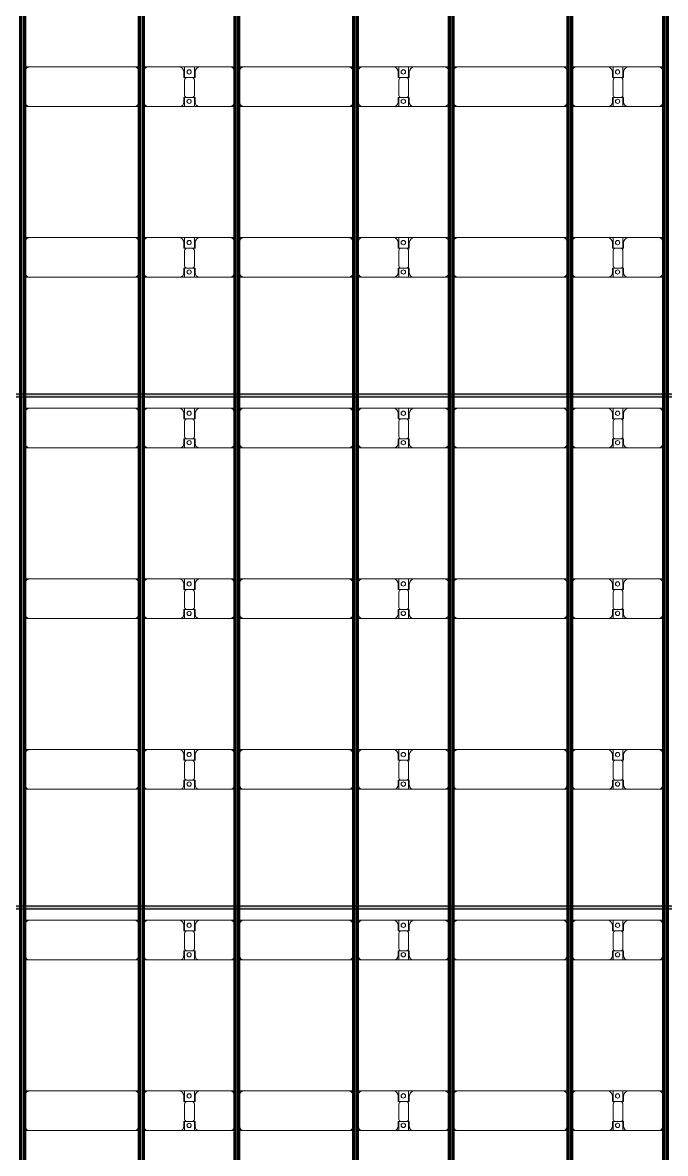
# Model space of a CAD drawing. Header units: millimetres. Extents: x 312848 to 517332, y -142134 to -35114.
# Drawn here: x 365305 to 372835, y -73827 to -60576 of the extents above; entities that cross this region are included whole.
import ezdxf

# ---------------------------------------------------------------- set-up
doc = ezdxf.new("R2010")
doc.units = ezdxf.units.MM
doc.layers.add('A-GENM', color=13, linetype='Continuous', lineweight=9)
doc.layers.add('S-BEAM', color=12, linetype='Continuous', lineweight=9)

# ---------------------------------------------------------------- blocks, each defined once
blk = doc.blocks.new('Dai phao do pin - DẢI PHAO ĐỠ PIN-V9-KHUNG KẾT CẤU BÈ PIN 3')
at = {"layer": 'A-GENM', "color": 7}
for p, q in [((36970, 242), (37030, 242)), ((36980, 192), (36980, -173)), ((38260, 242), (37030, 242)), ((38260, 242), (38320, 242)), ((38310, -173), (38310, 192)), ((38360, 242), (38420, 242)), ((38370, 192), (38370, -173)), ((38780, 242), (38420, 242)), ((38780, 242), (38962, 242)), ((38840, 118), (38840, 182)), ((38848, 242), (39030, 242)), ((38848, 118), (38848, 242)), ((38962, 242), (38962, 118)), ((38970, 182), (38970, 118)), ((39380, 242), (39030, 242)), ((39380, 242), (39440, 242)), ((39430, -173), (39430, 192)), ((39480, 242), (39540, 242)), ((39490, 192), (39490, -173)), ((40770, 242), (39540, 242)), ((40770, 242), (40830, 242)), ((40820, -173), (40820, 192)), ((40870, 242), (40930, 242)), ((40880, 192), (40880, -173)), ((41290, 242), (40930, 242)), ((41290, 242), (41472, 242)), ((41350, 118), (41350, 182)), ((41358, 242), (41540, 242)), ((41358, 118), (41358, 242)), ((41472, 242), (41472, 118)), ((41480, 182), (41480, 118)), ((41890, 242), (41540, 242)), ((41890, 242), (41950, 242)), ((41940, -173), (41940, 192)), ((41990, 242), (42050, 242)), ((42000, 192), (42000, -173)), ((43280, 242), (42050, 242)), ((43280, 242), (43340, 242)), ((43330, -173), (43330, 192)), ((43380, 242), (43440, 242)), ((43390, 192), (43390, -173)), ((43800, 242), (43440, 242)), ((43800, 242), (43982, 242)), ((43860, 118), (43860, 182)), ((43868, 242), (44050, 242)), ((43868, 118), (43868, 242)), ((43982, 242), (43982, 118)), ((43990, 182), (43990, 118)), ((44400, 242), (44050, 242)), ((44400, 242), (44460, 242)), ((44450, -173), (44450, 192)), ((38932, 118), (38840, 118)), ((38848, 88), (38848, -88)), ((38970, 118), (38878, 118)), ((38962, -88), (38962, 88)), ((41442, 118), (41350, 118)), ((41358, 88), (41358, -88)), ((41480, 118), (41388, 118)), ((41472, -88), (41472, 88)), ((43952, 118), (43860, 118)), ((43868, 88), (43868, -88)), ((43990, 118), (43898, 118)), ((43982, -88), (43982, 88)), ((38840, -173), (38840, -118)), ((38840, -118), (38932, -118)), ((38848, -223), (38848, -118)), ((38878, -118), (38970, -118)), ((38962, -118), (38962, -223)), ((38970, -118), (38970, -173)), ((41350, -173), (41350, -118)), ((41350, -118), (41442, -118)), ((41358, -223), (41358, -118)), ((41388, -118), (41480, -118)), ((41472, -118), (41472, -223)), ((41480, -118), (41480, -173)), ((43860, -173), (43860, -118)), ((43860, -118), (43952, -118)), ((43868, -223), (43868, -118)), ((43898, -118), (43990, -118)), ((43982, -118), (43982, -223)), ((43990, -118), (43990, -173)), ((37030, -223), (36970, -223)), ((37030, -223), (38260, -223)), ((38320, -223), (38260, -223)), ((38420, -223), (38360, -223)), ((38420, -223), (38790, -223)), ((38962, -223), (38790, -223)), ((39020, -223), (38848, -223)), ((39020, -223), (39380, -223)), ((39440, -223), (39380, -223)), ((39540, -223), (39480, -223)), ((39540, -223), (40770, -223)), ((40830, -223), (40770, -223)), ((40930, -223), (40870, -223)), ((40930, -223), (41300, -223)), ((41472, -223), (41300, -223)), ((41530, -223), (41358, -223)), ((41530, -223), (41890, -223)), ((41950, -223), (41890, -223)), ((42050, -223), (41990, -223)), ((42050, -223), (43280, -223)), ((43340, -223), (43280, -223)), ((43440, -223), (43380, -223)), ((43440, -223), (43810, -223)), ((43982, -223), (43810, -223)), ((44040, -223), (43868, -223)), ((44040, -223), (44400, -223)), ((44460, -223), (44400, -223))]:
    blk.add_line(p, q, dxfattribs=at)
for centre, radius, start, end in [((37030, 192), 50, 90, 180), ((37030, 192), 50, 105, 180), ((38260, 192), 50, 0, 90), ((38260, 192), 50, 15, 90), ((38420, 192), 50, 90, 180), ((38420, 192), 50, 135, 180), ((38780, 182), 60, 0, 90), ((38780, 182), 60, 0, 30), ((38899, 183), 25, 0, 180), ((38899, 183), 25, 180, 0), ((38901, 183), 25, 0, 180), ((38901, 183), 25, 180, 0), ((39030, 182), 60, 90, 180), ((39030, 182), 60, 150, 180), ((39380, 192), 50, 0, 90), ((39380, 192), 50, 0, 45), ((39540, 192), 50, 90, 180), ((39540, 192), 50, 105, 180), ((40770, 192), 50, 360, 90), ((40770, 192), 50, 15, 90), ((40930, 192), 50, 90, 180), ((40930, 192), 50, 140.6101, 180), ((41290, 182), 60, 360, 90), ((41290, 182), 60, 360, 30), ((41409, 183), 25, 360, 180), ((41409, 183), 25, 180, 0), ((41411, 183), 25, 0, 180), ((41411, 183), 25, 180, 0), ((41540, 182), 60, 90, 180), ((41540, 182), 60, 150, 180), ((41890, 192), 50, 0, 90), ((41890, 192), 50, 0, 45), ((42050, 192), 50, 90, 180), ((42050, 192), 50, 105, 180), ((43280, 192), 50, 360, 90), ((43280, 192), 50, 15, 90), ((43440, 192), 50, 90, 180), ((43440, 192), 50, 135, 180), ((43800, 182), 60, 0, 90), ((43800, 182), 60, 0, 30), ((43919, 183), 25, 360, 180), ((43919, 183), 25, 180, 0), ((43921, 183), 25, 360, 180), ((43921, 183), 25, 180, 0), ((44050, 182), 60, 90, 180), ((44050, 182), 60, 150, 180), ((44400, 192), 50, 0, 90), ((44400, 192), 50, 0, 45), ((38878, 88), 30, 90, 180), ((38932, 88), 30, 0, 90), ((41388, 88), 30, 90, 180), ((41442, 88), 30, 360, 90), ((43898, 88), 30, 90, 180), ((43952, 88), 30, 360, 90), ((38878, -88), 30, 180, 270), ((38932, -88), 30, 270, 360), ((41388, -88), 30, 180, 270), ((41442, -88), 30, 270, 0), ((43898, -88), 30, 180, 270), ((43952, -88), 30, 270, 0), ((37030, -173), 50, 180, 270), ((37030, -173), 50, 180, 270), ((38260, -173), 50, 270, 0), ((38260, -173), 50, 285, 0), ((38420, -173), 50, 180, 270), ((38420, -173), 50, 180, 225), ((38790, -173), 50, 270, 0), ((38790, -173), 50, 315, 0), ((38899, -162), 25, 0, 180), ((38899, -162), 25, 180, 0), ((38901, -162), 25, 0, 180), ((38901, -162), 25, 180, 0), ((39020, -173), 50, 180, 270), ((39020, -173), 50, 180, 225), ((39380, -173), 50, 270, 0), ((39380, -173), 50, 315, 0), ((39540, -173), 50, 180, 270), ((39540, -173), 50, 180, 270), ((40770, -173), 50, 270, 0), ((40770, -173), 50, 285, 0), ((40930, -173), 50, 180, 270), ((40930, -173), 50, 180, 219.3899), ((41300, -173), 50, 270, 0), ((41300, -173), 50, 315, 360), ((41409, -162), 25, 360, 180), ((41409, -162), 25, 180, 360), ((41411, -162), 25, 0, 180), ((41411, -162), 25, 180, 0), ((41530, -173), 50, 180, 270), ((41530, -173), 50, 180, 225), ((41890, -173), 50, 270, 360), ((41890, -173), 50, 315, 360), ((42050, -173), 50, 180, 270), ((42050, -173), 50, 180, 270), ((43280, -173), 50, 270, 0), ((43280, -173), 50, 285, 0), ((43440, -173), 50, 180, 270), ((43440, -173), 50, 180, 225), ((43810, -173), 50, 270, 0), ((43810, -173), 50, 315, 0), ((43919, -162), 25, 0, 180), ((43919, -162), 25, 180, 360), ((43921, -162), 25, 0, 180), ((43921, -162), 25, 180, 0), ((44040, -173), 50, 180, 270), ((44040, -173), 50, 180, 225), ((44400, -173), 50, 270, 0), ((44400, -173), 50, 315, 0)]:
    blk.add_arc(centre, radius, start, end, dxfattribs=at)
blk = doc.blocks.new('Dai phao do pin - DẢI PHAO ĐỠ PIN-V10-KHUNG KẾT CẤU BÈ PIN 3')
at = {"layer": 'A-GENM', "color": 7}
for p, q in [((36970, 242), (37030, 242)), ((36980, 192), (36980, -173)), ((38260, 242), (37030, 242)), ((38260, 242), (38320, 242)), ((38310, -173), (38310, 192)), ((38360, 242), (38420, 242)), ((38370, 192), (38370, -173)), ((38780, 242), (38420, 242)), ((38780, 242), (38962, 242)), ((38840, 118), (38840, 182)), ((38848, 242), (39030, 242)), ((38848, 118), (38848, 242)), ((38962, 242), (38962, 118)), ((38970, 182), (38970, 118)), ((39380, 242), (39030, 242)), ((39380, 242), (39440, 242)), ((39430, -173), (39430, 192)), ((39480, 242), (39540, 242)), ((39490, 192), (39490, -173)), ((40770, 242), (39540, 242)), ((40770, 242), (40830, 242)), ((40820, -173), (40820, 192)), ((40870, 242), (40930, 242)), ((40880, 192), (40880, -173)), ((41290, 242), (40930, 242)), ((41290, 242), (41472, 242)), ((41350, 118), (41350, 182)), ((41358, 242), (41540, 242)), ((41358, 118), (41358, 242)), ((41472, 242), (41472, 118)), ((41480, 182), (41480, 118)), ((41890, 242), (41540, 242)), ((41890, 242), (41950, 242)), ((41940, -173), (41940, 192)), ((41990, 242), (42050, 242)), ((42000, 192), (42000, -173)), ((43280, 242), (42050, 242)), ((43280, 242), (43340, 242)), ((43330, -173), (43330, 192)), ((43380, 242), (43440, 242)), ((43390, 192), (43390, -173)), ((43800, 242), (43440, 242)), ((43800, 242), (43982, 242)), ((43860, 118), (43860, 182)), ((43868, 242), (44050, 242)), ((43868, 118), (43868, 242)), ((43982, 242), (43982, 118)), ((43990, 182), (43990, 118)), ((44400, 242), (44050, 242)), ((44400, 242), (44460, 242)), ((44450, -173), (44450, 192)), ((38932, 118), (38840, 118)), ((38848, 88), (38848, -88)), ((38970, 118), (38878, 118)), ((38962, -88), (38962, 88)), ((41442, 118), (41350, 118)), ((41358, 88), (41358, -88)), ((41480, 118), (41388, 118)), ((41472, -88), (41472, 88)), ((43952, 118), (43860, 118)), ((43868, 88), (43868, -88)), ((43990, 118), (43898, 118)), ((43982, -88), (43982, 88)), ((38840, -173), (38840, -118)), ((38840, -118), (38932, -118)), ((38848, -223), (38848, -118)), ((38878, -118), (38970, -118)), ((38962, -118), (38962, -223)), ((38970, -118), (38970, -173)), ((41350, -173), (41350, -118)), ((41350, -118), (41442, -118)), ((41358, -223), (41358, -118)), ((41388, -118), (41480, -118)), ((41472, -118), (41472, -223)), ((41480, -118), (41480, -173)), ((43860, -173), (43860, -118)), ((43860, -118), (43952, -118)), ((43868, -223), (43868, -118)), ((43898, -118), (43990, -118)), ((43982, -118), (43982, -223)), ((43990, -118), (43990, -173)), ((37030, -223), (36970, -223)), ((37030, -223), (38260, -223)), ((38320, -223), (38260, -223)), ((38420, -223), (38360, -223)), ((38420, -223), (38790, -223)), ((38962, -223), (38790, -223)), ((39020, -223), (38848, -223)), ((39020, -223), (39380, -223)), ((39440, -223), (39380, -223)), ((39540, -223), (39480, -223)), ((39540, -223), (40770, -223)), ((40830, -223), (40770, -223)), ((40930, -223), (40870, -223)), ((40930, -223), (41300, -223)), ((41472, -223), (41300, -223)), ((41530, -223), (41358, -223)), ((41530, -223), (41890, -223)), ((41950, -223), (41890, -223)), ((42050, -223), (41990, -223)), ((42050, -223), (43280, -223)), ((43340, -223), (43280, -223)), ((43440, -223), (43380, -223)), ((43440, -223), (43810, -223)), ((43982, -223), (43810, -223)), ((44040, -223), (43868, -223)), ((44040, -223), (44400, -223)), ((44460, -223), (44400, -223))]:
    blk.add_line(p, q, dxfattribs=at)
for centre, radius, start, end in [((37030, 192), 50, 90, 180), ((37030, 192), 50, 105, 180), ((38260, 192), 50, 0, 90), ((38260, 192), 50, 15, 90), ((38420, 192), 50, 90, 180), ((38420, 192), 50, 135, 180), ((38780, 182), 60, 0, 90), ((38780, 182), 60, 0, 30), ((38899, 183), 25, 0, 180), ((38899, 183), 25, 180, 0), ((38901, 183), 25, 0, 180), ((38901, 183), 25, 180, 0), ((39030, 182), 60, 90, 180), ((39030, 182), 60, 150, 180), ((39380, 192), 50, 0, 90), ((39380, 192), 50, 2.9798, 45), ((39540, 192), 50, 90, 180), ((39540, 192), 50, 105, 180), ((40770, 192), 50, 360, 90), ((40770, 192), 50, 15, 90), ((40930, 192), 50, 90, 180), ((40930, 192), 50, 140.6101, 177.0202), ((41290, 182), 60, 360, 90), ((41290, 182), 60, 360, 30), ((41409, 183), 25, 360, 180), ((41409, 183), 25, 180, 0), ((41411, 183), 25, 0, 180), ((41411, 183), 25, 180, 0), ((41540, 182), 60, 90, 180), ((41540, 182), 60, 150, 180), ((41890, 192), 50, 0, 90), ((41890, 192), 50, 2.9798, 45), ((42050, 192), 50, 90, 180), ((42050, 192), 50, 105, 177.0202), ((43280, 192), 50, 360, 90), ((43280, 192), 50, 15, 90), ((43440, 192), 50, 90, 180), ((43440, 192), 50, 135, 177.0202), ((43800, 182), 60, 0, 90), ((43800, 182), 60, 0, 30), ((43919, 183), 25, 360, 180), ((43919, 183), 25, 180, 0), ((43921, 183), 25, 360, 180), ((43921, 183), 25, 180, 0), ((44050, 182), 60, 90, 180), ((44050, 182), 60, 150, 180), ((44400, 192), 50, 0, 90), ((44400, 192), 50, 0, 45), ((38878, 88), 30, 90, 180), ((38932, 88), 30, 0, 90), ((41388, 88), 30, 90, 180), ((41442, 88), 30, 360, 90), ((43898, 88), 30, 90, 180), ((43952, 88), 30, 360, 90), ((38878, -88), 30, 180, 270), ((38932, -88), 30, 270, 360), ((41388, -88), 30, 180, 270), ((41442, -88), 30, 270, 0), ((43898, -88), 30, 180, 270), ((43952, -88), 30, 270, 0), ((37030, -173), 50, 180, 270), ((37030, -173), 50, 180, 270), ((38260, -173), 50, 270, 0), ((38260, -173), 50, 285, 0), ((38420, -173), 50, 180, 270), ((38420, -173), 50, 180, 225), ((38790, -173), 50, 270, 0), ((38790, -173), 50, 315, 0), ((38899, -162), 25, 0, 180), ((38899, -162), 25, 180, 0), ((38901, -162), 25, 0, 180), ((38901, -162), 25, 180, 0), ((39020, -173), 50, 180, 270), ((39020, -173), 50, 180, 225), ((39380, -173), 50, 270, 0), ((39380, -173), 50, 315, 0), ((39540, -173), 50, 180, 270), ((39540, -173), 50, 180, 270), ((40770, -173), 50, 270, 0), ((40770, -173), 50, 285, 0), ((40930, -173), 50, 180, 270), ((40930, -173), 50, 180, 219.3899), ((41300, -173), 50, 270, 0), ((41300, -173), 50, 315, 360), ((41409, -162), 25, 360, 180), ((41409, -162), 25, 180, 360), ((41411, -162), 25, 0, 180), ((41411, -162), 25, 180, 0), ((41530, -173), 50, 180, 270), ((41530, -173), 50, 180, 225), ((41890, -173), 50, 270, 360), ((41890, -173), 50, 315, 360), ((42050, -173), 50, 180, 270), ((42050, -173), 50, 180, 270), ((43280, -173), 50, 270, 0), ((43280, -173), 50, 285, 0), ((43440, -173), 50, 180, 270), ((43440, -173), 50, 180, 225), ((43810, -173), 50, 270, 0), ((43810, -173), 50, 315, 0), ((43919, -162), 25, 0, 180), ((43919, -162), 25, 180, 360), ((43921, -162), 25, 0, 180), ((43921, -162), 25, 180, 0), ((44040, -173), 50, 180, 270), ((44040, -173), 50, 180, 225), ((44400, -173), 50, 270, 0), ((44400, -173), 50, 315, 0)]:
    blk.add_arc(centre, radius, start, end, dxfattribs=at)
blk = doc.blocks.new('Dai phao do pin - DẢI PHAO ĐỠ PIN-V1-KHUNG KẾT CẤU BÈ PIN 3')
at = {"layer": 'A-GENM', "color": 7}
for p, q in [((36970, 242), (37030, 242)), ((36980, 192), (36980, -173)), ((38260, 242), (37030, 242)), ((38260, 242), (38320, 242)), ((38310, -173), (38310, 192)), ((38360, 242), (38420, 242)), ((38370, 192), (38370, -173)), ((38780, 242), (38420, 242)), ((38780, 242), (38962, 242)), ((38840, 118), (38840, 182)), ((38848, 242), (39030, 242)), ((38848, 118), (38848, 242)), ((38962, 242), (38962, 118)), ((38970, 182), (38970, 118)), ((39380, 242), (39030, 242)), ((39380, 242), (39440, 242)), ((39430, -173), (39430, 192)), ((39480, 242), (39540, 242)), ((39490, 192), (39490, -173)), ((40770, 242), (39540, 242)), ((40770, 242), (40830, 242)), ((40820, -173), (40820, 192)), ((40870, 242), (40930, 242)), ((40880, 192), (40880, -173)), ((41290, 242), (40930, 242)), ((41290, 242), (41472, 242)), ((41350, 118), (41350, 182)), ((41358, 242), (41540, 242)), ((41358, 118), (41358, 242)), ((41472, 242), (41472, 118)), ((41480, 182), (41480, 118)), ((41890, 242), (41540, 242)), ((41890, 242), (41950, 242)), ((41940, -173), (41940, 192)), ((41990, 242), (42050, 242)), ((42000, 192), (42000, -173)), ((43280, 242), (42050, 242)), ((43280, 242), (43340, 242)), ((43330, -173), (43330, 192)), ((43380, 242), (43440, 242)), ((43390, 192), (43390, -173)), ((43800, 242), (43440, 242)), ((43800, 242), (43982, 242)), ((43860, 118), (43860, 182)), ((43868, 242), (44050, 242)), ((43868, 118), (43868, 242)), ((43982, 242), (43982, 118)), ((43990, 182), (43990, 118)), ((44400, 242), (44050, 242)), ((44400, 242), (44460, 242)), ((44450, -173), (44450, 192)), ((38932, 118), (38840, 118)), ((38848, 88), (38848, -88)), ((38970, 118), (38878, 118)), ((38962, -88), (38962, 88)), ((41442, 118), (41350, 118)), ((41358, 88), (41358, -88)), ((41480, 118), (41388, 118)), ((41472, -88), (41472, 88)), ((43952, 118), (43860, 118)), ((43868, 88), (43868, -88)), ((43990, 118), (43898, 118)), ((43982, -88), (43982, 88)), ((38840, -173), (38840, -118)), ((38840, -118), (38932, -118)), ((38848, -223), (38848, -118)), ((38878, -118), (38970, -118)), ((38962, -118), (38962, -223)), ((38970, -118), (38970, -173)), ((41350, -173), (41350, -118)), ((41350, -118), (41442, -118)), ((41358, -223), (41358, -118)), ((41388, -118), (41480, -118)), ((41472, -118), (41472, -223)), ((41480, -118), (41480, -173)), ((43860, -173), (43860, -118)), ((43860, -118), (43952, -118)), ((43868, -223), (43868, -118)), ((43898, -118), (43990, -118)), ((43982, -118), (43982, -223)), ((43990, -118), (43990, -173)), ((37030, -223), (36970, -223)), ((37030, -223), (38260, -223)), ((38320, -223), (38260, -223)), ((38420, -223), (38360, -223)), ((38420, -223), (38790, -223)), ((38962, -223), (38790, -223)), ((39020, -223), (38848, -223)), ((39020, -223), (39380, -223)), ((39440, -223), (39380, -223)), ((39540, -223), (39480, -223)), ((39540, -223), (40770, -223)), ((40830, -223), (40770, -223)), ((40930, -223), (40870, -223)), ((40930, -223), (41300, -223)), ((41472, -223), (41300, -223)), ((41530, -223), (41358, -223)), ((41530, -223), (41890, -223)), ((41950, -223), (41890, -223)), ((42050, -223), (41990, -223)), ((42050, -223), (43280, -223)), ((43340, -223), (43280, -223)), ((43440, -223), (43380, -223)), ((43440, -223), (43810, -223)), ((43982, -223), (43810, -223)), ((44040, -223), (43868, -223)), ((44040, -223), (44400, -223)), ((44460, -223), (44400, -223))]:
    blk.add_line(p, q, dxfattribs=at)
for centre, radius, start, end in [((37030, 192), 50, 90, 180), ((37030, 192), 50, 105, 180), ((38260, 192), 50, 0, 90), ((38260, 192), 50, 15, 90), ((38420, 192), 50, 90, 180), ((38420, 192), 50, 135, 180), ((38780, 182), 60, 0, 90), ((38780, 182), 60, 0, 30), ((38899, 183), 25, 0, 180), ((38899, 183), 25, 180, 0), ((38901, 183), 25, 0, 180), ((38901, 183), 25, 180, 0), ((39030, 182), 60, 90, 180), ((39030, 182), 60, 150, 180), ((39380, 192), 50, 0, 90), ((39380, 192), 50, 0, 45), ((39540, 192), 50, 90, 180), ((39540, 192), 50, 105, 180), ((40770, 192), 50, 360, 90), ((40770, 192), 50, 15, 90), ((40930, 192), 50, 90, 180), ((40930, 192), 50, 140.6101, 180), ((41290, 182), 60, 360, 90), ((41290, 182), 60, 360, 30), ((41409, 183), 25, 360, 180), ((41409, 183), 25, 180, 0), ((41411, 183), 25, 0, 180), ((41411, 183), 25, 180, 0), ((41540, 182), 60, 90, 180), ((41540, 182), 60, 150, 180), ((41890, 192), 50, 0, 90), ((41890, 192), 50, 0, 45), ((42050, 192), 50, 90, 180), ((42050, 192), 50, 105, 180), ((43280, 192), 50, 360, 90), ((43280, 192), 50, 15, 90), ((43440, 192), 50, 90, 180), ((43440, 192), 50, 135, 180), ((43800, 182), 60, 0, 90), ((43800, 182), 60, 0, 30), ((43919, 183), 25, 360, 180), ((43919, 183), 25, 180, 0), ((43921, 183), 25, 360, 180), ((43921, 183), 25, 180, 0), ((44050, 182), 60, 90, 180), ((44050, 182), 60, 150, 180), ((44400, 192), 50, 0, 90), ((44400, 192), 50, 0, 45), ((38878, 88), 30, 90, 180), ((38932, 88), 30, 0, 90), ((41388, 88), 30, 90, 180), ((41442, 88), 30, 360, 90), ((43898, 88), 30, 90, 180), ((43952, 88), 30, 360, 90), ((38878, -88), 30, 180, 270), ((38932, -88), 30, 270, 360), ((41388, -88), 30, 180, 270), ((41442, -88), 30, 270, 0), ((43898, -88), 30, 180, 270), ((43952, -88), 30, 270, 0), ((37030, -173), 50, 180, 270), ((37030, -173), 50, 180, 270), ((38260, -173), 50, 270, 0), ((38260, -173), 50, 285, 0), ((38420, -173), 50, 180, 270), ((38420, -173), 50, 180, 225), ((38790, -173), 50, 270, 0), ((38790, -173), 50, 315, 0), ((38899, -162), 25, 0, 180), ((38899, -162), 25, 180, 0), ((38901, -162), 25, 0, 180), ((38901, -162), 25, 180, 0), ((39020, -173), 50, 180, 270), ((39020, -173), 50, 180, 225), ((39380, -173), 50, 270, 0), ((39380, -173), 50, 315, 0), ((39540, -173), 50, 180, 270), ((39540, -173), 50, 180, 270), ((40770, -173), 50, 270, 0), ((40770, -173), 50, 285, 0), ((40930, -173), 50, 180, 270), ((40930, -173), 50, 180, 219.3899), ((41300, -173), 50, 270, 0), ((41300, -173), 50, 315, 360), ((41409, -162), 25, 360, 180), ((41409, -162), 25, 180, 360), ((41411, -162), 25, 0, 180), ((41411, -162), 25, 180, 0), ((41530, -173), 50, 180, 270), ((41530, -173), 50, 180, 225), ((41890, -173), 50, 270, 360), ((41890, -173), 50, 315, 360), ((42050, -173), 50, 180, 270), ((42050, -173), 50, 180, 270), ((43280, -173), 50, 270, 0), ((43280, -173), 50, 285, 0), ((43440, -173), 50, 180, 270), ((43440, -173), 50, 180, 225), ((43810, -173), 50, 270, 0), ((43810, -173), 50, 315, 0), ((43919, -162), 25, 0, 180), ((43919, -162), 25, 180, 360), ((43921, -162), 25, 0, 180), ((43921, -162), 25, 180, 0), ((44040, -173), 50, 180, 270), ((44040, -173), 50, 180, 225), ((44400, -173), 50, 270, 0), ((44400, -173), 50, 315, 0)]:
    blk.add_arc(centre, radius, start, end, dxfattribs=at)
blk = doc.blocks.new('Dai phao do pin - DẢI PHAO ĐỠ PIN-67477-KHUNG KẾT CẤU BÈ PIN 3')
at = {"layer": 'A-GENM', "color": 7}
for p, q in [((36970, 242), (37030, 242)), ((36980, 192), (36980, -173)), ((38260, 242), (37030, 242)), ((38260, 242), (38320, 242)), ((38310, -173), (38310, 192)), ((38360, 242), (38420, 242)), ((38370, 192), (38370, -173)), ((38780, 242), (38420, 242)), ((38780, 242), (38962, 242)), ((38840, 118), (38840, 182)), ((38848, 242), (39030, 242)), ((38848, 118), (38848, 242)), ((38962, 242), (38962, 118)), ((38970, 182), (38970, 118)), ((39380, 242), (39030, 242)), ((39380, 242), (39440, 242)), ((39430, -173), (39430, 192)), ((39480, 242), (39540, 242)), ((39490, 192), (39490, -173)), ((40770, 242), (39540, 242)), ((40770, 242), (40830, 242)), ((40820, -173), (40820, 192)), ((40870, 242), (40930, 242)), ((40880, 192), (40880, -173)), ((41290, 242), (40930, 242)), ((41290, 242), (41472, 242)), ((41350, 118), (41350, 182)), ((41358, 242), (41540, 242)), ((41358, 118), (41358, 242)), ((41472, 242), (41472, 118)), ((41480, 182), (41480, 118)), ((41890, 242), (41540, 242)), ((41890, 242), (41950, 242)), ((41940, -173), (41940, 192)), ((41990, 242), (42050, 242)), ((42000, 192), (42000, -173)), ((43280, 242), (42050, 242)), ((43280, 242), (43340, 242)), ((43330, -173), (43330, 192)), ((43380, 242), (43440, 242)), ((43390, 192), (43390, -173)), ((43800, 242), (43440, 242)), ((43800, 242), (43982, 242)), ((43860, 118), (43860, 182)), ((43868, 242), (44050, 242)), ((43868, 118), (43868, 242)), ((43982, 242), (43982, 118)), ((43990, 182), (43990, 118)), ((44400, 242), (44050, 242)), ((44400, 242), (44460, 242)), ((44450, -173), (44450, 192)), ((38932, 118), (38840, 118)), ((38848, 88), (38848, -88)), ((38970, 118), (38878, 118)), ((38962, -88), (38962, 88)), ((41442, 118), (41350, 118)), ((41358, 88), (41358, -88)), ((41480, 118), (41388, 118)), ((41472, -88), (41472, 88)), ((43952, 118), (43860, 118)), ((43868, 88), (43868, -88)), ((43990, 118), (43898, 118)), ((43982, -88), (43982, 88)), ((38840, -173), (38840, -118)), ((38840, -118), (38932, -118)), ((38848, -223), (38848, -118)), ((38878, -118), (38970, -118)), ((38962, -118), (38962, -223)), ((38970, -118), (38970, -173)), ((41350, -173), (41350, -118)), ((41350, -118), (41442, -118)), ((41358, -223), (41358, -118)), ((41388, -118), (41480, -118)), ((41472, -118), (41472, -223)), ((41480, -118), (41480, -173)), ((43860, -173), (43860, -118)), ((43860, -118), (43952, -118)), ((43868, -223), (43868, -118)), ((43898, -118), (43990, -118)), ((43982, -118), (43982, -223)), ((43990, -118), (43990, -173)), ((37030, -223), (36970, -223)), ((37030, -223), (38260, -223)), ((38320, -223), (38260, -223)), ((38420, -223), (38360, -223)), ((38420, -223), (38790, -223)), ((38962, -223), (38790, -223)), ((39020, -223), (38848, -223)), ((39020, -223), (39380, -223)), ((39440, -223), (39380, -223)), ((39540, -223), (39480, -223)), ((39540, -223), (40770, -223)), ((40830, -223), (40770, -223)), ((40930, -223), (40870, -223)), ((40930, -223), (41300, -223)), ((41472, -223), (41300, -223)), ((41530, -223), (41358, -223)), ((41530, -223), (41890, -223)), ((41950, -223), (41890, -223)), ((42050, -223), (41990, -223)), ((42050, -223), (43280, -223)), ((43340, -223), (43280, -223)), ((43440, -223), (43380, -223)), ((43440, -223), (43810, -223)), ((43982, -223), (43810, -223)), ((44040, -223), (43868, -223)), ((44040, -223), (44400, -223)), ((44460, -223), (44400, -223))]:
    blk.add_line(p, q, dxfattribs=at)
for centre, radius, start, end in [((37030, 192), 50, 90, 180), ((37030, 192), 50, 105, 180), ((38260, 192), 50, 0, 90), ((38260, 192), 50, 15, 90), ((38420, 192), 50, 90, 180), ((38420, 192), 50, 135, 180), ((38780, 182), 60, 0, 90), ((38780, 182), 60, 0, 30), ((38899, 183), 25, 0, 180), ((38899, 183), 25, 180, 0), ((38901, 183), 25, 0, 180), ((38901, 183), 25, 180, 0), ((39030, 182), 60, 90, 180), ((39030, 182), 60, 150, 180), ((39380, 192), 50, 0, 90), ((39380, 192), 50, 0, 45), ((39540, 192), 50, 90, 180), ((39540, 192), 50, 105, 180), ((40770, 192), 50, 360, 90), ((40770, 192), 50, 15, 90), ((40930, 192), 50, 90, 180), ((40930, 192), 50, 140.6101, 180), ((41290, 182), 60, 360, 90), ((41290, 182), 60, 360, 30), ((41409, 183), 25, 360, 180), ((41409, 183), 25, 180, 0), ((41411, 183), 25, 0, 180), ((41411, 183), 25, 180, 0), ((41540, 182), 60, 90, 180), ((41540, 182), 60, 150, 180), ((41890, 192), 50, 0, 90), ((41890, 192), 50, 0, 45), ((42050, 192), 50, 90, 180), ((42050, 192), 50, 105, 180), ((43280, 192), 50, 360, 90), ((43280, 192), 50, 15, 90), ((43440, 192), 50, 90, 180), ((43440, 192), 50, 135, 180), ((43800, 182), 60, 0, 90), ((43800, 182), 60, 0, 30), ((43919, 183), 25, 360, 180), ((43919, 183), 25, 180, 0), ((43921, 183), 25, 360, 180), ((43921, 183), 25, 180, 0), ((44050, 182), 60, 90, 180), ((44050, 182), 60, 150, 180), ((44400, 192), 50, 0, 90), ((44400, 192), 50, 0, 45), ((38878, 88), 30, 90, 180), ((38932, 88), 30, 0, 90), ((41388, 88), 30, 90, 180), ((41442, 88), 30, 360, 90), ((43898, 88), 30, 90, 180), ((43952, 88), 30, 360, 90), ((38878, -88), 30, 180, 270), ((38932, -88), 30, 270, 360), ((41388, -88), 30, 180, 270), ((41442, -88), 30, 270, 0), ((43898, -88), 30, 180, 270), ((43952, -88), 30, 270, 0), ((37030, -173), 50, 180, 270), ((37030, -173), 50, 180, 270), ((38260, -173), 50, 270, 0), ((38260, -173), 50, 285, 0), ((38420, -173), 50, 180, 270), ((38420, -173), 50, 180, 225), ((38790, -173), 50, 270, 0), ((38790, -173), 50, 315, 0), ((38899, -162), 25, 0, 180), ((38899, -162), 25, 180, 0), ((38901, -162), 25, 0, 180), ((38901, -162), 25, 180, 0), ((39020, -173), 50, 180, 270), ((39020, -173), 50, 180, 225), ((39380, -173), 50, 270, 0), ((39380, -173), 50, 315, 0), ((39540, -173), 50, 180, 270), ((39540, -173), 50, 180, 270), ((40770, -173), 50, 270, 0), ((40770, -173), 50, 285, 0), ((40930, -173), 50, 180, 270), ((40930, -173), 50, 180, 219.3899), ((41300, -173), 50, 270, 0), ((41300, -173), 50, 315, 360), ((41409, -162), 25, 360, 180), ((41409, -162), 25, 180, 360), ((41411, -162), 25, 0, 180), ((41411, -162), 25, 180, 0), ((41530, -173), 50, 180, 270), ((41530, -173), 50, 180, 225), ((41890, -173), 50, 270, 360), ((41890, -173), 50, 315, 360), ((42050, -173), 50, 180, 270), ((42050, -173), 50, 180, 270), ((43280, -173), 50, 270, 0), ((43280, -173), 50, 285, 0), ((43440, -173), 50, 180, 270), ((43440, -173), 50, 180, 225), ((43810, -173), 50, 270, 0), ((43810, -173), 50, 315, 0), ((43919, -162), 25, 0, 180), ((43919, -162), 25, 180, 360), ((43921, -162), 25, 0, 180), ((43921, -162), 25, 180, 0), ((44040, -173), 50, 180, 270), ((44040, -173), 50, 180, 225), ((44400, -173), 50, 270, 0), ((44400, -173), 50, 315, 0)]:
    blk.add_arc(centre, radius, start, end, dxfattribs=at)
blk = doc.blocks.new('Dầm C52 - Hộp 40x60-V19-KHUNG KẾT CẤU BÈ PIN 3')
at = {"layer": 'S-BEAM', "lineweight": 25}
h = blk.add_hatch(color=4, dxfattribs=at)
h.paths.add_polyline_path([(37512, -20), (37702, -20), (37702, 20), (-35790, 20), (-35790, -20), (37036, -20)])
h.paths.add_polyline_path([(-36990, -20), (-36990, 20), (-37702, 20), (-37702, -20), (-37310, -20)])
at = {"layer": 'S-BEAM', "color": 4, "lineweight": 25}
for p, q in [((-35790, 20), (37702, 20)), ((37702, -20), (-35790, -20))]:
    blk.add_line(p, q, dxfattribs=at)
blk = doc.blocks.new('Dầm C52 - Hộp 40x60-69555-KHUNG KẾT CẤU BÈ PIN 3')
at = {"layer": 'S-BEAM', "lineweight": 25}
blk.add_hatch(color=4, dxfattribs=at).paths.add_polyline_path([(37512, -20), (37702, -20), (37702, 20), (-37702, 20), (-37702, -20), (37036, -20)])
at = {"layer": 'S-BEAM', "color": 4, "lineweight": 25}
for p, q in [((-37702, 20), (37702, 20)), ((37702, -20), (-37702, -20))]:
    blk.add_line(p, q, dxfattribs=at)
blk = doc.blocks.new('Dầm C52 - Dầm C52-V13-KHUNG KẾT CẤU BÈ PIN 3')
at = {"layer": 'S-BEAM', "lineweight": 140}
blk.add_hatch(color=1, dxfattribs=at).paths.add_polyline_path([(-45616, 20), (-45616, -20), (45616, -20), (45616, 20), (-45569, 20)])
at = {"layer": 'S-BEAM', "color": 1, "lineweight": 140}
for p, q in [((-45616, 20), (45616, 20)), ((45616, -20), (-45616, -20))]:
    blk.add_line(p, q, dxfattribs=at)
blk = doc.blocks.new('be pin 3_rvt-1-KHUNG KẾT CẤU BÈ PIN 3')
at = {"layer": 'A-GENM', "color": 4, "lineweight": 25}
for name, p in [('Dai phao do pin - DẢI PHAO ĐỠ PIN-67477-KHUNG KẾT CẤU BÈ PIN 3', (328355, -61337)), ('Dai phao do pin - DẢI PHAO ĐỠ PIN-67477-KHUNG KẾT CẤU BÈ PIN 3', (328355, -63337)), ('Dai phao do pin - DẢI PHAO ĐỠ PIN-V1-KHUNG KẾT CẤU BÈ PIN 3', (328355, -65337)), ('Dai phao do pin - DẢI PHAO ĐỠ PIN-67477-KHUNG KẾT CẤU BÈ PIN 3', (328355, -67337)), ('Dai phao do pin - DẢI PHAO ĐỠ PIN-V1-KHUNG KẾT CẤU BÈ PIN 3', (328355, -69337)), ('Dai phao do pin - DẢI PHAO ĐỠ PIN-V10-KHUNG KẾT CẤU BÈ PIN 3', (328355, -71337)), ('Dai phao do pin - DẢI PHAO ĐỠ PIN-V9-KHUNG KẾT CẤU BÈ PIN 3', (328355, -73337))]:
    blk.add_blockref(name, p, dxfattribs=at)
at = {"layer": 'S-BEAM', "color": 4, "lineweight": 25, "rotation": 89.99999999999962}
for p in [(365305, -88364), (366695, -88364), (367815, -88364), (369205, -88364), (370325, -88364), (371715, -88364), (372835, -88364)]:
    blk.add_blockref('Dầm C52 - Dầm C52-V13-KHUNG KẾT CẤU BÈ PIN 3', p, dxfattribs=at)
at = {"layer": 'S-BEAM', "color": 4, "lineweight": 25}
for name, p in [('Dầm C52 - Hộp 40x60-69555-KHUNG KẾT CẤU BÈ PIN 3', (362235, -64947)), ('Dầm C52 - Hộp 40x60-V19-KHUNG KẾT CẤU BÈ PIN 3', (362235, -70947))]:
    blk.add_blockref(name, p, dxfattribs=at)

msp = doc.modelspace()

# ---------------------------------------------------------------- block references
at = {"lineweight": 5}
msp.add_blockref('be pin 3_rvt-1-KHUNG KẾT CẤU BÈ PIN 3', (0, 0), dxfattribs=at)

doc.saveas('drawing.dxf')
